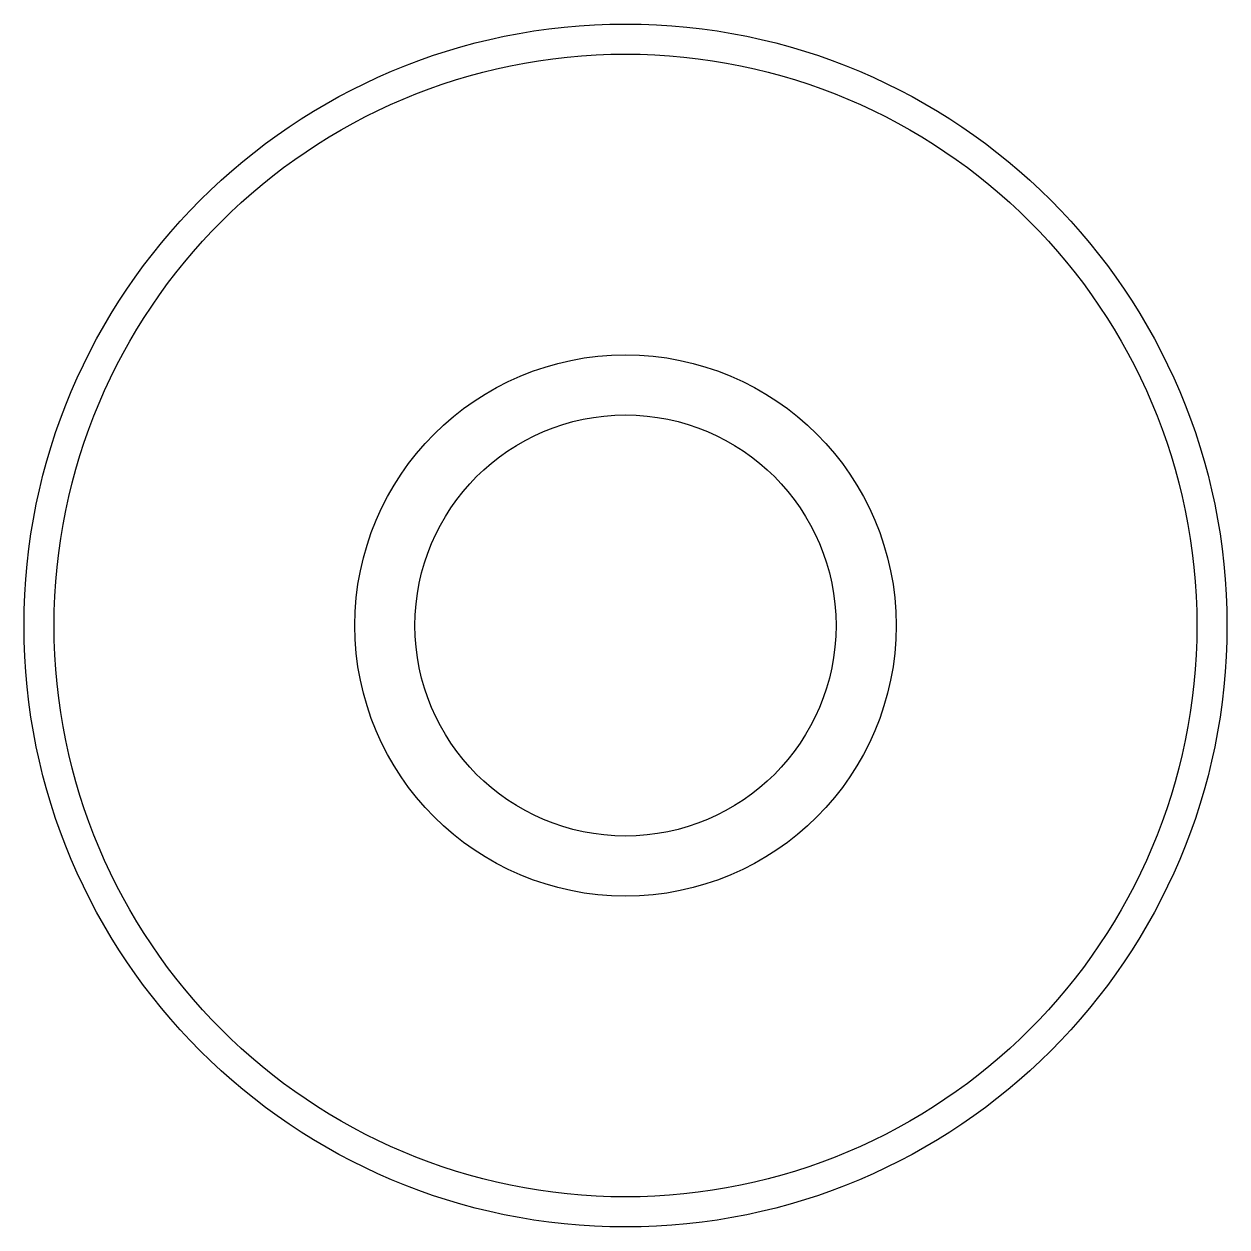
# Model space of a CAD drawing. Header units: millimetres. Extents: x -5 to 5, y -5 to 5.
import ezdxf

# ---------------------------------------------------------------- set-up
doc = ezdxf.new("R2010")
doc.units = ezdxf.units.MM

msp = doc.modelspace()

# ---------------------------------------------------------------- linework, layer by layer
at = {"color": 7, "linetype": 'Continuous', "lineweight": 25}
for radius in [5, 4.75, 2.25, 1.75]:
    msp.add_circle((0, 0), radius, dxfattribs=at)

doc.saveas('drawing.dxf')
